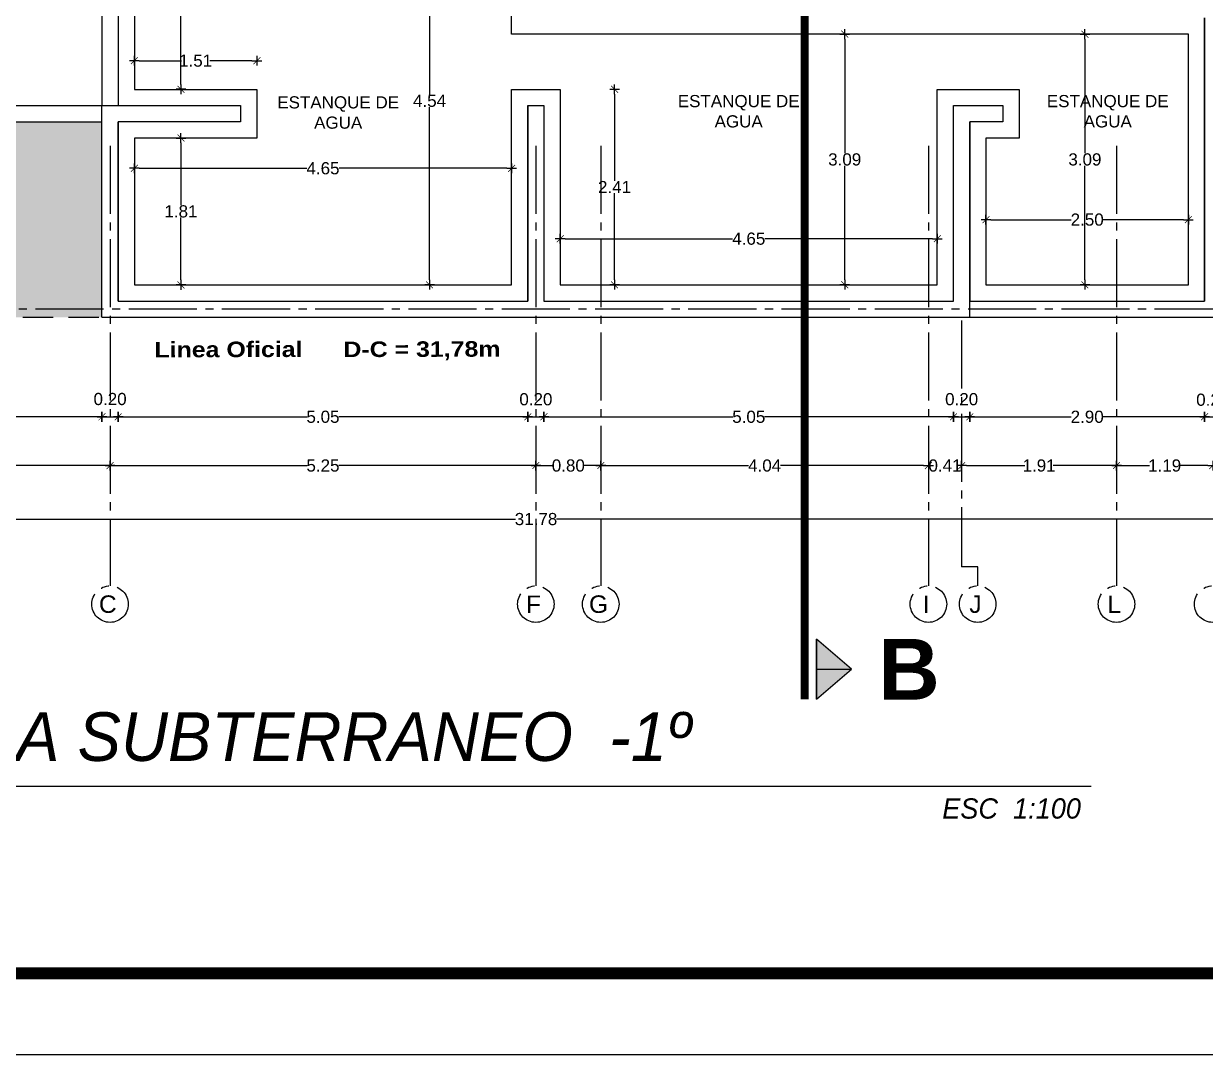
# Model space of a CAD drawing. Header units: millimetres. Extents: x 1217 to 2428, y 234 to 644.
# Drawn here: x 2357.62 to 2372.19, y 272.44 to 285.15 of the extents above; entities that cross this region are included whole.
import ezdxf

# ---------------------------------------------------------------- set-up
doc = ezdxf.new("R2010")
doc.units = ezdxf.units.MM
for name, pattern in [('ACAD_ISO04W100', [30, 24, -3, 0, -3]), ('DASHDOTX2', [0.84, 0.4, -0.2, 0.04, -0.2]), ('HIDDEN2', [0.1875, 0.125, -0.0625])]:
    doc.linetypes.add(name, pattern=pattern)
doc.layers.get('0').update_dxf_attribs({"lineweight": 5})
for name, color, linetype in [('0.1', 251, 'Continuous'), ('COTAS', 252, 'Continuous'), ('COTAS INTERIORES', 3, 'Continuous'), ('Ejes', 8, 'Continuous'), ('MURO', 5, 'Continuous'), ('muros', 7, 'Continuous'), ('Texto', 1, 'Continuous'), ('Textos', 2, 'Continuous')]:
    doc.layers.add(name, color=color, linetype=linetype)
doc.styles.add('DIM000', font='')
doc.styles.add('INTERARQ', font='arial.ttf')
doc.styles.get("Standard").update_dxf_attribs({"font": 'arial.ttf'})
doc.styles.get('DIM000').set_extended_font_data('Arial Black')
doc.dimstyles.new('ESCALA_1-50', dxfattribs={"dimtxt": 0.15, "dimasz": 0.06, "dimexe": 0.18, "dimexo": 0.0625, "dimgap": 0, "dimtad": 0, "dimtih": 1, "dimtoh": 1, "dimzin": 0, "dimdsep": 46, "dimtxsty": 'INTERARQ', "dimblk": 'DIMTICK', "dimcen": 0, "dimse1": 1, "dimse2": 1, "dimclrd": 256, "dimclre": 1, "dimclrt": 2, "dimadec": 0, "dimazin": 0, "dimtfac": 4.5, "dimtofl": 0, "dimtmove": 2, "dimatfit": 3, "dimldrblk": 'DIMTICK', "dimfxl": 1, "dimtolj": 1, "dimtzin": 0, "dimarcsym": 0})

# ---------------------------------------------------------------- blocks, each defined once
blk = doc.blocks.new('DIMTICK')
at = {"color": 1}
for p, q in [((-1, 0), (1, 0)), ((0, 1), (0, -1))]:
    blk.add_line(p, q, dxfattribs=at)
at = {"color": 3, "const_width": 0.141}
blk.add_lwpolyline([(0.71, 0.71), (-0.71, -0.71)], dxfattribs=at)
blk = doc.blocks.new('*D861')
at = {"layer": 'COTAS', "lineweight": -2, "ltscale": 3, "transparency": 16777216}
for p, q in [((2348.106, 280.301), (2353.069, 280.301)), ((2358.524, 280.301), (2353.561, 280.301))]:
    blk.add_line(p, q, dxfattribs=at)
at = {"layer": 'Defpoints', "color": 0, "ltscale": 3, "transparency": 16777216}
for p in [(2348.046, 281.689, 0), (2358.584, 281.689, 0), (2358.584, 280.301)]:
    blk.add_point(p, dxfattribs=at)
at = {"layer": 'COTAS', "lineweight": -2, "ltscale": 3, "transparency": 16777216, "xscale": 0.06, "yscale": 0.06, "zscale": 0.06, "rotation": 180}
blk.add_blockref('DIMTICK', (2348.046, 280.301), dxfattribs=at)
at = {"layer": 'COTAS', "lineweight": -2, "ltscale": 3, "transparency": 16777216, "xscale": 0.06, "yscale": 0.06, "zscale": 0.06}
blk.add_blockref('DIMTICK', (2358.584, 280.301), dxfattribs=at)
at = {"layer": 'COTAS', "color": 2, "ltscale": 3, "transparency": 16777216, "insert": (2353.315, 280.301), "char_height": 0.15, "attachment_point": 5, "style": 'INTERARQ'}
blk.add_mtext('\\A1;10.54', dxfattribs=at)
blk = doc.blocks.new('*D862')
at = {"layer": 'COTAS', "lineweight": -2, "ltscale": 3, "transparency": 16777216}
blk.add_line((2358.644, 280.301), (2358.724, 280.301), dxfattribs=at)
at = {"layer": 'Defpoints', "color": 0, "ltscale": 3, "transparency": 16777216}
for p in [(2358.784, 281.889), (2358.584, 281.689, 0), (2358.784, 280.301)]:
    blk.add_point(p, dxfattribs=at)
at = {"layer": 'COTAS', "lineweight": -2, "ltscale": 3, "transparency": 16777216, "xscale": 0.06, "yscale": 0.06, "zscale": 0.06, "rotation": 180}
blk.add_blockref('DIMTICK', (2358.584, 280.301), dxfattribs=at)
at = {"layer": 'COTAS', "lineweight": -2, "ltscale": 3, "transparency": 16777216, "xscale": 0.06, "yscale": 0.06, "zscale": 0.06}
blk.add_blockref('DIMTICK', (2358.784, 280.301), dxfattribs=at)
at = {"layer": 'COTAS', "color": 2, "ltscale": 3, "transparency": 16777216, "insert": (2358.684, 280.52), "char_height": 0.15, "attachment_point": 5, "style": 'INTERARQ'}
blk.add_mtext('\\A1;0.20', dxfattribs=at)
blk = doc.blocks.new('*D863')
at = {"layer": 'COTAS', "lineweight": -2, "ltscale": 3, "transparency": 16777216}
for p, q in [((2358.844, 280.301), (2361.113, 280.301)), ((2363.774, 280.301), (2361.504, 280.301))]:
    blk.add_line(p, q, dxfattribs=at)
at = {"layer": 'Defpoints', "color": 0, "ltscale": 3, "transparency": 16777216}
for p in [(2358.784, 281.889), (2363.834, 281.889, 0), (2363.834, 280.301)]:
    blk.add_point(p, dxfattribs=at)
at = {"layer": 'COTAS', "lineweight": -2, "ltscale": 3, "transparency": 16777216, "xscale": 0.06, "yscale": 0.06, "zscale": 0.06, "rotation": 180}
blk.add_blockref('DIMTICK', (2358.784, 280.301), dxfattribs=at)
at = {"layer": 'COTAS', "lineweight": -2, "ltscale": 3, "transparency": 16777216, "xscale": 0.06, "yscale": 0.06, "zscale": 0.06}
blk.add_blockref('DIMTICK', (2363.834, 280.301), dxfattribs=at)
at = {"layer": 'COTAS', "color": 2, "ltscale": 3, "transparency": 16777216, "insert": (2361.309, 280.301), "char_height": 0.15, "attachment_point": 5, "style": 'INTERARQ'}
blk.add_mtext('\\A1;5.05', dxfattribs=at)
blk = doc.blocks.new('*D864')
at = {"layer": 'COTAS', "lineweight": -2, "ltscale": 3, "transparency": 16777216}
blk.add_line((2363.894, 280.301), (2363.974, 280.301), dxfattribs=at)
at = {"layer": 'Defpoints', "color": 0, "ltscale": 3, "transparency": 16777216}
for p in [(2363.834, 281.889, 0), (2364.034, 281.886, 0), (2364.034, 280.301)]:
    blk.add_point(p, dxfattribs=at)
at = {"layer": 'COTAS', "lineweight": -2, "ltscale": 3, "transparency": 16777216, "xscale": 0.06, "yscale": 0.06, "zscale": 0.06, "rotation": 180}
blk.add_blockref('DIMTICK', (2363.834, 280.301), dxfattribs=at)
at = {"layer": 'COTAS', "lineweight": -2, "ltscale": 3, "transparency": 16777216, "xscale": 0.06, "yscale": 0.06, "zscale": 0.06}
blk.add_blockref('DIMTICK', (2364.034, 280.301), dxfattribs=at)
at = {"layer": 'COTAS', "color": 2, "ltscale": 3, "transparency": 16777216, "insert": (2363.934, 280.517), "char_height": 0.15, "attachment_point": 5, "style": 'INTERARQ'}
blk.add_mtext('\\A1;0.20', dxfattribs=at)
blk = doc.blocks.new('*D865')
at = {"layer": 'Defpoints', "color": 0, "transparency": 16777216}
for p in [(2364.034, 281.886, 0), (2369.084, 281.886), (2369.084, 280.301)]:
    blk.add_point(p, dxfattribs=at)
at = {"layer": 'MURO', "lineweight": -2, "transparency": 16777216}
for p, q in [((2364.094, 280.301), (2366.363, 280.301)), ((2369.024, 280.301), (2366.754, 280.301))]:
    blk.add_line(p, q, dxfattribs=at)
at = {"layer": 'MURO', "lineweight": -2, "transparency": 16777216, "xscale": 0.06, "yscale": 0.06, "zscale": 0.06, "rotation": 180}
blk.add_blockref('DIMTICK', (2364.034, 280.301), dxfattribs=at)
at = {"layer": 'MURO', "lineweight": -2, "transparency": 16777216, "xscale": 0.06, "yscale": 0.06, "zscale": 0.06}
blk.add_blockref('DIMTICK', (2369.084, 280.301), dxfattribs=at)
at = {"layer": 'MURO', "color": 2, "transparency": 16777216, "insert": (2366.559, 280.301), "char_height": 0.15, "attachment_point": 5, "style": 'INTERARQ'}
blk.add_mtext('\\A1;5.05', dxfattribs=at)
blk = doc.blocks.new('*D866')
at = {"layer": 'COTAS', "lineweight": -2, "ltscale": 3, "transparency": 16777216}
blk.add_line((2369.144, 280.301), (2369.224, 280.301), dxfattribs=at)
at = {"layer": 'Defpoints', "color": 0, "ltscale": 3, "transparency": 16777216}
for p in [(2369.084, 281.886), (2369.284, 281.689), (2369.284, 280.301)]:
    blk.add_point(p, dxfattribs=at)
at = {"layer": 'COTAS', "lineweight": -2, "ltscale": 3, "transparency": 16777216, "xscale": 0.06, "yscale": 0.06, "zscale": 0.06, "rotation": 180}
blk.add_blockref('DIMTICK', (2369.084, 280.301), dxfattribs=at)
at = {"layer": 'COTAS', "lineweight": -2, "ltscale": 3, "transparency": 16777216, "xscale": 0.06, "yscale": 0.06, "zscale": 0.06}
blk.add_blockref('DIMTICK', (2369.284, 280.301), dxfattribs=at)
at = {"layer": 'COTAS', "color": 2, "ltscale": 3, "transparency": 16777216, "insert": (2369.184, 280.518), "char_height": 0.15, "attachment_point": 5, "style": 'INTERARQ'}
blk.add_mtext('\\A1;0.20', dxfattribs=at)
blk = doc.blocks.new('*D867')
at = {"layer": 'COTAS', "lineweight": -2, "ltscale": 3, "transparency": 16777216}
for p, q in [((2369.344, 280.301), (2370.536, 280.301)), ((2372.12, 280.301), (2370.927, 280.301))]:
    blk.add_line(p, q, dxfattribs=at)
at = {"layer": 'Defpoints', "color": 0, "ltscale": 3, "transparency": 16777216}
for p in [(2372.18, 282.049), (2369.284, 281.689, 0), (2372.18, 280.301)]:
    blk.add_point(p, dxfattribs=at)
at = {"layer": 'COTAS', "lineweight": -2, "ltscale": 3, "transparency": 16777216, "xscale": 0.06, "yscale": 0.06, "zscale": 0.06, "rotation": 180}
blk.add_blockref('DIMTICK', (2369.284, 280.301), dxfattribs=at)
at = {"layer": 'COTAS', "lineweight": -2, "ltscale": 3, "transparency": 16777216, "xscale": 0.06, "yscale": 0.06, "zscale": 0.06}
blk.add_blockref('DIMTICK', (2372.18, 280.301), dxfattribs=at)
at = {"layer": 'COTAS', "color": 2, "ltscale": 3, "transparency": 16777216, "insert": (2370.732, 280.301), "char_height": 0.15, "attachment_point": 5, "style": 'INTERARQ'}
blk.add_mtext('\\A1;2.90', dxfattribs=at)
blk = doc.blocks.new('*D868')
at = {"layer": 'COTAS', "lineweight": -2, "ltscale": 3, "transparency": 16777216}
blk.add_line((2372.24, 280.301), (2372.32, 280.301), dxfattribs=at)
at = {"layer": 'Defpoints', "color": 0, "ltscale": 3, "transparency": 16777216}
for p in [(2372.18, 281.889), (2372.38, 281.689), (2372.38, 280.301)]:
    blk.add_point(p, dxfattribs=at)
at = {"layer": 'COTAS', "lineweight": -2, "ltscale": 3, "transparency": 16777216, "xscale": 0.06, "yscale": 0.06, "zscale": 0.06, "rotation": 180}
blk.add_blockref('DIMTICK', (2372.18, 280.301), dxfattribs=at)
at = {"layer": 'COTAS', "lineweight": -2, "ltscale": 3, "transparency": 16777216, "xscale": 0.06, "yscale": 0.06, "zscale": 0.06}
blk.add_blockref('DIMTICK', (2372.38, 280.301), dxfattribs=at)
at = {"layer": 'COTAS', "color": 2, "ltscale": 3, "transparency": 16777216, "insert": (2372.28, 280.511), "char_height": 0.15, "attachment_point": 5, "style": 'INTERARQ'}
blk.add_mtext('\\A1;0.20', dxfattribs=at)
blk = doc.blocks.new('*D986')
at = {"layer": 'COTAS', "lineweight": -2, "ltscale": 3, "transparency": 16777216}
for p, q in [((2348.205, 279.7), (2353.169, 279.7)), ((2358.624, 279.7), (2353.66, 279.7))]:
    blk.add_line(p, q, dxfattribs=at)
at = {"layer": 'Defpoints', "color": 0, "ltscale": 3, "transparency": 16777216}
for p in [(2358.684, 281.789, 0), (2348.145, 281.629, 0), (2358.684, 279.7)]:
    blk.add_point(p, dxfattribs=at)
at = {"layer": 'COTAS', "lineweight": -2, "ltscale": 3, "transparency": 16777216, "xscale": 0.06, "yscale": 0.06, "zscale": 0.06, "rotation": 180}
blk.add_blockref('DIMTICK', (2348.145, 279.7), dxfattribs=at)
at = {"layer": 'COTAS', "lineweight": -2, "ltscale": 3, "transparency": 16777216, "xscale": 0.06, "yscale": 0.06, "zscale": 0.06}
blk.add_blockref('DIMTICK', (2358.684, 279.7), dxfattribs=at)
at = {"layer": 'COTAS', "color": 2, "ltscale": 3, "transparency": 16777216, "insert": (2353.414, 279.7), "char_height": 0.15, "attachment_point": 5, "style": 'INTERARQ'}
blk.add_mtext('\\A1;10.54', dxfattribs=at)
blk = doc.blocks.new('*D869')
at = {"layer": 'COTAS', "lineweight": -2, "ltscale": 3, "transparency": 16777216}
for p, q in [((2358.744, 279.7), (2361.113, 279.7)), ((2363.874, 279.7), (2361.504, 279.7))]:
    blk.add_line(p, q, dxfattribs=at)
at = {"layer": 'Defpoints', "color": 0, "ltscale": 3, "transparency": 16777216}
for p in [(2358.684, 281.789, 0), (2363.934, 281.789, 0), (2363.934, 279.7)]:
    blk.add_point(p, dxfattribs=at)
at = {"layer": 'COTAS', "lineweight": -2, "ltscale": 3, "transparency": 16777216, "xscale": 0.06, "yscale": 0.06, "zscale": 0.06, "rotation": 180}
blk.add_blockref('DIMTICK', (2358.684, 279.7), dxfattribs=at)
at = {"layer": 'COTAS', "lineweight": -2, "ltscale": 3, "transparency": 16777216, "xscale": 0.06, "yscale": 0.06, "zscale": 0.06}
blk.add_blockref('DIMTICK', (2363.934, 279.7), dxfattribs=at)
at = {"layer": 'COTAS', "color": 2, "ltscale": 3, "transparency": 16777216, "insert": (2361.309, 279.7), "char_height": 0.15, "attachment_point": 5, "style": 'INTERARQ'}
blk.add_mtext('\\A1;5.25', dxfattribs=at)
blk = doc.blocks.new('*D870')
at = {"layer": 'COTAS', "lineweight": -2, "ltscale": 3, "transparency": 16777216}
for p, q in [((2363.994, 279.7), (2364.139, 279.7)), ((2364.675, 279.7), (2364.529, 279.7))]:
    blk.add_line(p, q, dxfattribs=at)
at = {"layer": 'Defpoints', "color": 0, "ltscale": 3, "transparency": 16777216}
for p in [(2363.934, 281.789, 0), (2364.735, 281.789), (2364.735, 279.7)]:
    blk.add_point(p, dxfattribs=at)
at = {"layer": 'COTAS', "lineweight": -2, "ltscale": 3, "transparency": 16777216, "xscale": 0.06, "yscale": 0.06, "zscale": 0.06, "rotation": 180}
blk.add_blockref('DIMTICK', (2363.934, 279.7), dxfattribs=at)
at = {"layer": 'COTAS', "lineweight": -2, "ltscale": 3, "transparency": 16777216, "xscale": 0.06, "yscale": 0.06, "zscale": 0.06}
blk.add_blockref('DIMTICK', (2364.735, 279.7), dxfattribs=at)
at = {"layer": 'COTAS', "color": 2, "ltscale": 3, "transparency": 16777216, "insert": (2364.334, 279.7), "char_height": 0.15, "attachment_point": 5, "style": 'INTERARQ'}
blk.add_mtext('\\A1;0.80', dxfattribs=at)
blk = doc.blocks.new('*D871')
at = {"layer": 'COTAS', "lineweight": -2, "ltscale": 3, "transparency": 16777216}
for p, q in [((2364.795, 279.7), (2366.557, 279.7)), ((2368.715, 279.7), (2366.952, 279.7))]:
    blk.add_line(p, q, dxfattribs=at)
at = {"layer": 'Defpoints', "color": 0, "ltscale": 3, "transparency": 16777216}
for p in [(2364.735, 281.789), (2368.775, 281.789), (2368.775, 279.7)]:
    blk.add_point(p, dxfattribs=at)
at = {"layer": 'COTAS', "lineweight": -2, "ltscale": 3, "transparency": 16777216, "xscale": 0.06, "yscale": 0.06, "zscale": 0.06, "rotation": 180}
blk.add_blockref('DIMTICK', (2364.735, 279.7), dxfattribs=at)
at = {"layer": 'COTAS', "lineweight": -2, "ltscale": 3, "transparency": 16777216, "xscale": 0.06, "yscale": 0.06, "zscale": 0.06}
blk.add_blockref('DIMTICK', (2368.775, 279.7), dxfattribs=at)
at = {"layer": 'COTAS', "color": 2, "ltscale": 3, "transparency": 16777216, "insert": (2366.755, 279.7), "char_height": 0.15, "attachment_point": 5, "style": 'INTERARQ'}
blk.add_mtext('\\A1;4.04', dxfattribs=at)
blk = doc.blocks.new('*D987')
at = {"layer": 'COTAS', "lineweight": -2, "ltscale": 3, "transparency": 16777216}
for p, q in [((2368.715, 279.7), (2368.655, 279.7)), ((2369.244, 279.7), (2369.304, 279.7))]:
    blk.add_line(p, q, dxfattribs=at)
at = {"layer": 'Defpoints', "color": 0, "ltscale": 3, "transparency": 16777216}
for p in [(2368.775, 281.789), (2369.184, 281.489), (2369.184, 279.7)]:
    blk.add_point(p, dxfattribs=at)
at = {"layer": 'COTAS', "lineweight": -2, "ltscale": 3, "transparency": 16777216, "xscale": 0.06, "yscale": 0.06, "zscale": 0.06}
blk.add_blockref('DIMTICK', (2368.775, 279.7), dxfattribs=at)
at = {"layer": 'COTAS', "lineweight": -2, "ltscale": 3, "transparency": 16777216, "xscale": 0.06, "yscale": 0.06, "zscale": 0.06, "rotation": 180}
blk.add_blockref('DIMTICK', (2369.184, 279.7), dxfattribs=at)
at = {"layer": 'COTAS', "color": 2, "ltscale": 3, "transparency": 16777216, "insert": (2368.979, 279.7), "char_height": 0.15, "attachment_point": 5, "style": 'INTERARQ'}
blk.add_mtext('\\A1;0.41', dxfattribs=at)
blk = doc.blocks.new('*D988')
at = {"layer": 'COTAS', "lineweight": -2, "ltscale": 3, "transparency": 16777216}
for p, q in [((2369.244, 279.7), (2369.965, 279.7)), ((2371.034, 279.7), (2370.312, 279.7))]:
    blk.add_line(p, q, dxfattribs=at)
at = {"layer": 'Defpoints', "color": 0, "ltscale": 3, "transparency": 16777216}
for p in [(2371.094, 281.629), (2369.184, 281.489), (2371.094, 279.7)]:
    blk.add_point(p, dxfattribs=at)
at = {"layer": 'COTAS', "lineweight": -2, "ltscale": 3, "transparency": 16777216, "xscale": 0.06, "yscale": 0.06, "zscale": 0.06, "rotation": 180}
blk.add_blockref('DIMTICK', (2369.184, 279.7), dxfattribs=at)
at = {"layer": 'COTAS', "lineweight": -2, "ltscale": 3, "transparency": 16777216, "xscale": 0.06, "yscale": 0.06, "zscale": 0.06}
blk.add_blockref('DIMTICK', (2371.094, 279.7), dxfattribs=at)
at = {"layer": 'COTAS', "color": 2, "ltscale": 3, "transparency": 16777216, "insert": (2370.139, 279.7), "char_height": 0.15, "attachment_point": 5, "style": 'INTERARQ'}
blk.add_mtext('\\A1;1.91', dxfattribs=at)
blk = doc.blocks.new('*D989')
at = {"layer": 'COTAS', "lineweight": -2, "ltscale": 3, "transparency": 16777216}
for p, q in [((2371.154, 279.7), (2371.499, 279.7)), ((2372.22, 279.7), (2371.875, 279.7))]:
    blk.add_line(p, q, dxfattribs=at)
at = {"layer": 'Defpoints', "color": 0, "ltscale": 3, "transparency": 16777216}
for p in [(2372.28, 281.789), (2371.094, 281.629), (2372.28, 279.7)]:
    blk.add_point(p, dxfattribs=at)
at = {"layer": 'COTAS', "lineweight": -2, "ltscale": 3, "transparency": 16777216, "xscale": 0.06, "yscale": 0.06, "zscale": 0.06, "rotation": 180}
blk.add_blockref('DIMTICK', (2371.094, 279.7), dxfattribs=at)
at = {"layer": 'COTAS', "lineweight": -2, "ltscale": 3, "transparency": 16777216, "xscale": 0.06, "yscale": 0.06, "zscale": 0.06}
blk.add_blockref('DIMTICK', (2372.28, 279.7), dxfattribs=at)
at = {"layer": 'COTAS', "color": 2, "ltscale": 3, "transparency": 16777216, "insert": (2371.687, 279.7), "char_height": 0.15, "attachment_point": 5, "style": 'INTERARQ'}
blk.add_mtext('\\A1;1.19', dxfattribs=at)
blk = doc.blocks.new('*D992')
at = {"layer": 'COTAS', "lineweight": -2, "ltscale": 3, "transparency": 16777216}
for p, q in [((2348.106, 279.04), (2363.683, 279.04)), ((2379.766, 279.04), (2364.189, 279.04))]:
    blk.add_line(p, q, dxfattribs=at)
at = {"layer": 'Defpoints', "color": 0, "ltscale": 3, "transparency": 16777216}
for p in [(2348.046, 281.529, 0), (2379.826, 281.529, 0), (2379.826, 279.04)]:
    blk.add_point(p, dxfattribs=at)
at = {"layer": 'COTAS', "lineweight": -2, "ltscale": 3, "transparency": 16777216, "xscale": 0.06, "yscale": 0.06, "zscale": 0.06, "rotation": 180}
blk.add_blockref('DIMTICK', (2348.046, 279.04), dxfattribs=at)
at = {"layer": 'COTAS', "lineweight": -2, "ltscale": 3, "transparency": 16777216, "xscale": 0.06, "yscale": 0.06, "zscale": 0.06}
blk.add_blockref('DIMTICK', (2379.826, 279.04), dxfattribs=at)
at = {"layer": 'COTAS', "color": 2, "ltscale": 3, "transparency": 16777216, "insert": (2363.936, 279.04), "char_height": 0.15, "attachment_point": 5, "style": 'INTERARQ'}
blk.add_mtext('\\A1;31.78', dxfattribs=at)
blk = doc.blocks.new('*D880')
at = {"layer": 'COTAS INTERIORES', "lineweight": -2, "ltscale": 3, "transparency": 16777216}
for p, q in [((2362.623, 286.405), (2362.623, 284.273)), ((2362.623, 281.989), (2362.623, 284.121))]:
    blk.add_line(p, q, dxfattribs=at)
at = {"layer": 'Defpoints', "color": 0, "ltscale": 3, "transparency": 16777216}
for p in [(2361.985, 286.465, 0), (2361.985, 281.929, 0), (2362.623, 281.929)]:
    blk.add_point(p, dxfattribs=at)
at = {"layer": 'COTAS INTERIORES', "lineweight": -2, "ltscale": 3, "transparency": 16777216, "xscale": 0.06, "yscale": 0.06, "zscale": 0.06}
for p, rotation in [((2362.623, 286.465), 90), ((2362.623, 281.929), 270)]:
    blk.add_blockref('DIMTICK', p, dxfattribs=dict(at, rotation=rotation))
at = {"layer": 'COTAS INTERIORES', "color": 2, "ltscale": 3, "transparency": 16777216, "insert": (2362.623, 284.197), "char_height": 0.15, "attachment_point": 5, "style": 'INTERARQ'}
blk.add_mtext('\\A1;4.54', dxfattribs=at)
blk = doc.blocks.new('*D881')
at = {"layer": 'COTAS INTERIORES', "lineweight": -2, "ltscale": 3, "transparency": 16777216}
for p, q in [((2359.558, 286.405), (2359.558, 285.479)), ((2359.558, 284.399), (2359.558, 285.325))]:
    blk.add_line(p, q, dxfattribs=at)
at = {"layer": 'Defpoints', "color": 0, "ltscale": 3, "transparency": 16777216}
for p in [(2359.558, 286.465), (2359.739, 286.465, 0), (2360.494, 284.339, 0)]:
    blk.add_point(p, dxfattribs=at)
at = {"layer": 'COTAS INTERIORES', "lineweight": -2, "ltscale": 3, "transparency": 16777216, "xscale": 0.06, "yscale": 0.06, "zscale": 0.06}
for p, rotation in [((2359.558, 286.465), 90), ((2359.558, 284.339), 270)]:
    blk.add_blockref('DIMTICK', p, dxfattribs=dict(at, rotation=rotation))
at = {"layer": 'COTAS INTERIORES', "color": 2, "ltscale": 3, "transparency": 16777216, "insert": (2359.558, 285.402), "char_height": 0.15, "attachment_point": 5, "style": 'INTERARQ'}
blk.add_mtext('\\A1;2.13', dxfattribs=at)
blk = doc.blocks.new('*D882')
at = {"layer": 'COTAS INTERIORES', "lineweight": -2, "ltscale": 3, "transparency": 16777216}
for p, q in [((2359.044, 283.365), (2361.11, 283.365)), ((2363.574, 283.365), (2361.507, 283.365))]:
    blk.add_line(p, q, dxfattribs=at)
at = {"layer": 'Defpoints', "color": 0, "ltscale": 3, "transparency": 16777216}
for p in [(2358.984, 283.365, 0), (2363.634, 283.365, 0), (2363.634, 283.365)]:
    blk.add_point(p, dxfattribs=at)
at = {"layer": 'COTAS INTERIORES', "lineweight": -2, "ltscale": 3, "transparency": 16777216, "xscale": 0.06, "yscale": 0.06, "zscale": 0.06, "rotation": 180}
blk.add_blockref('DIMTICK', (2358.984, 283.365), dxfattribs=at)
at = {"layer": 'COTAS INTERIORES', "lineweight": -2, "ltscale": 3, "transparency": 16777216, "xscale": 0.06, "yscale": 0.06, "zscale": 0.06}
blk.add_blockref('DIMTICK', (2363.634, 283.365), dxfattribs=at)
at = {"layer": 'COTAS INTERIORES', "color": 2, "ltscale": 3, "transparency": 16777216, "insert": (2361.309, 283.365), "char_height": 0.15, "attachment_point": 5, "style": 'INTERARQ'}
blk.add_mtext('\\A1;4.65', dxfattribs=at)
blk = doc.blocks.new('*D883')
at = {"layer": 'COTAS INTERIORES', "lineweight": -2, "ltscale": 3, "transparency": 16777216}
for p, q in [((2367.742, 284.959), (2367.742, 283.55)), ((2367.742, 281.989), (2367.742, 283.397))]:
    blk.add_line(p, q, dxfattribs=at)
at = {"layer": 'Defpoints', "color": 0, "ltscale": 3, "transparency": 16777216}
for p in [(2365.914, 285.019, 0), (2367.742, 285.019), (2365.914, 281.929, 0)]:
    blk.add_point(p, dxfattribs=at)
at = {"layer": 'COTAS INTERIORES', "lineweight": -2, "ltscale": 3, "transparency": 16777216, "xscale": 0.06, "yscale": 0.06, "zscale": 0.06}
for p, rotation in [((2367.742, 285.019), 90), ((2367.742, 281.929), 270)]:
    blk.add_blockref('DIMTICK', p, dxfattribs=dict(at, rotation=rotation))
at = {"layer": 'COTAS INTERIORES', "color": 2, "ltscale": 3, "transparency": 16777216, "insert": (2367.742, 283.474), "char_height": 0.15, "attachment_point": 5, "style": 'INTERARQ'}
blk.add_mtext('\\A1;3.09', dxfattribs=at)
blk = doc.blocks.new('*D884')
at = {"layer": 'COTAS INTERIORES', "lineweight": -2, "ltscale": 3, "transparency": 16777216}
for p, q in [((2364.904, 284.279), (2364.904, 283.209)), ((2364.904, 281.989), (2364.904, 283.058))]:
    blk.add_line(p, q, dxfattribs=at)
at = {"layer": 'Defpoints', "color": 0, "ltscale": 3, "transparency": 16777216}
for p in [(2364.234, 284.339, 0), (2364.904, 284.339), (2364.234, 281.929, 0)]:
    blk.add_point(p, dxfattribs=at)
at = {"layer": 'COTAS INTERIORES', "lineweight": -2, "ltscale": 3, "transparency": 16777216, "xscale": 0.06, "yscale": 0.06, "zscale": 0.06}
for p, rotation in [((2364.904, 284.339), 90), ((2364.904, 281.929), 270)]:
    blk.add_blockref('DIMTICK', p, dxfattribs=dict(at, rotation=rotation))
at = {"layer": 'COTAS INTERIORES', "color": 2, "ltscale": 3, "transparency": 16777216, "insert": (2364.904, 283.134), "char_height": 0.15, "attachment_point": 5, "style": 'INTERARQ'}
blk.add_mtext('\\A1;2.41', dxfattribs=at)
blk = doc.blocks.new('*D885')
at = {"layer": 'COTAS INTERIORES', "lineweight": -2, "ltscale": 3, "transparency": 16777216}
for p, q in [((2364.294, 282.497), (2366.36, 282.497)), ((2368.824, 282.497), (2366.757, 282.497))]:
    blk.add_line(p, q, dxfattribs=at)
at = {"layer": 'Defpoints', "color": 0, "ltscale": 3, "transparency": 16777216}
for p in [(2368.884, 282.497), (2364.234, 282.325, 0), (2368.884, 282.325, 0)]:
    blk.add_point(p, dxfattribs=at)
at = {"layer": 'COTAS INTERIORES', "lineweight": -2, "ltscale": 3, "transparency": 16777216, "xscale": 0.06, "yscale": 0.06, "zscale": 0.06, "rotation": 180}
blk.add_blockref('DIMTICK', (2364.234, 282.497), dxfattribs=at)
at = {"layer": 'COTAS INTERIORES', "lineweight": -2, "ltscale": 3, "transparency": 16777216, "xscale": 0.06, "yscale": 0.06, "zscale": 0.06}
blk.add_blockref('DIMTICK', (2368.884, 282.497), dxfattribs=at)
at = {"layer": 'COTAS INTERIORES', "color": 2, "ltscale": 3, "transparency": 16777216, "insert": (2366.559, 282.497), "char_height": 0.15, "attachment_point": 5, "style": 'INTERARQ'}
blk.add_mtext('\\A1;4.65', dxfattribs=at)
blk = doc.blocks.new('*D886')
at = {"layer": 'COTAS INTERIORES', "lineweight": -2, "ltscale": 3, "transparency": 16777216}
for p, q in [((2370.704, 284.959), (2370.704, 283.55)), ((2370.704, 281.989), (2370.704, 283.397))]:
    blk.add_line(p, q, dxfattribs=at)
at = {"layer": 'Defpoints', "color": 0, "ltscale": 3, "transparency": 16777216}
for p in [(2370.704, 285.019), (2370.732, 285.019, 0), (2370.732, 281.929, 0)]:
    blk.add_point(p, dxfattribs=at)
at = {"layer": 'COTAS INTERIORES', "lineweight": -2, "ltscale": 3, "transparency": 16777216, "xscale": 0.06, "yscale": 0.06, "zscale": 0.06}
for p, rotation in [((2370.704, 285.019), 90), ((2370.704, 281.929), 270)]:
    blk.add_blockref('DIMTICK', p, dxfattribs=dict(at, rotation=rotation))
at = {"layer": 'COTAS INTERIORES', "color": 2, "ltscale": 3, "transparency": 16777216, "insert": (2370.704, 283.474), "char_height": 0.15, "attachment_point": 5, "style": 'INTERARQ'}
blk.add_mtext('\\A1;3.09', dxfattribs=at)
blk = doc.blocks.new('*D887')
at = {"layer": 'COTAS INTERIORES', "lineweight": -2, "ltscale": 3, "transparency": 16777216}
for p, q in [((2369.544, 282.732), (2370.536, 282.732)), ((2371.92, 282.732), (2370.928, 282.732))]:
    blk.add_line(p, q, dxfattribs=at)
at = {"layer": 'Defpoints', "color": 0, "ltscale": 3, "transparency": 16777216}
for p in [(2369.484, 282.984, 0), (2371.98, 282.984, 0), (2371.98, 282.732)]:
    blk.add_point(p, dxfattribs=at)
at = {"layer": 'COTAS INTERIORES', "lineweight": -2, "ltscale": 3, "transparency": 16777216, "xscale": 0.06, "yscale": 0.06, "zscale": 0.06, "rotation": 180}
blk.add_blockref('DIMTICK', (2369.484, 282.732), dxfattribs=at)
at = {"layer": 'COTAS INTERIORES', "lineweight": -2, "ltscale": 3, "transparency": 16777216, "xscale": 0.06, "yscale": 0.06, "zscale": 0.06}
blk.add_blockref('DIMTICK', (2371.98, 282.732), dxfattribs=at)
at = {"layer": 'COTAS INTERIORES', "color": 2, "ltscale": 3, "transparency": 16777216, "insert": (2370.732, 282.732), "char_height": 0.15, "attachment_point": 5, "style": 'INTERARQ'}
blk.add_mtext('\\A1;2.50', dxfattribs=at)

msp = doc.modelspace()

# ---------------------------------------------------------------- hatches: boundary and pattern name
at = {"layer": '0.1', "ltscale": 3}
h = msp.add_hatch(color=256, dxfattribs=at)
h.dxf.hatch_style = 1
h.paths.add_polyline_path([(2367.82454, 277.19002), (2367.39411, 277.56137), (2367.39411, 277.19002)])
h.paths.add_polyline_path([(2367.82454, 277.19002), (2367.39411, 277.19002), (2367.39411, 276.81868)])
at = {"layer": 'muros', "ltscale": 3}
h = msp.add_hatch(dxfattribs=at)
h.set_pattern_fill('DOTS', color=251, scale=0.05)
h.set_pattern_definition([(0, (1002.62363, -401.83023), (0.0396875, 0.079375), [0, -0.079375])])
h.paths.add_polyline_path([(2348.02133, 283.93863), (2348.04615, 281.52869), (2358.58365, 281.52869), (2358.58365, 283.93863)])

# ---------------------------------------------------------------- linework, layer by layer
at = {"layer": '0.1', "linetype": 'HIDDEN2', "ltscale": 3}
msp.add_line((2348.04615, 281.52869, 0), (2358.58365, 281.52869, 0), dxfattribs=at)
at = {"layer": '0.1', "ltscale": 3, "elevation": 0}
msp.add_lwpolyline([(2338.46076, 272.44057), (2428.46076, 272.44057), (2428.46076, 324.44057), (2338.46076, 324.44057)], close=True, dxfattribs=at)
at = {"layer": '0.1', "ltscale": 3, "const_width": 0.15, "elevation": 0}
msp.add_lwpolyline([(2339.46076, 273.44057), (2427.46076, 273.44057), (2427.46076, 323.44057), (2339.46076, 323.44057)], close=True, dxfattribs=at)
at = {"layer": '0.1', "color": 1, "linetype": 'DASHDOTX2', "ltscale": 1.5, "const_width": 0.1, "elevation": 0}
msp.add_lwpolyline([(2367.24802, 285.85258), (2367.24802, 276.81868), (2367.24802, 276.81868)], dxfattribs=at)
at = {"layer": '0.1', "ltscale": 3, "elevation": 0}
msp.add_lwpolyline([(2367.39411, 276.81868), (2367.39411, 277.56137), (2367.39411, 277.19002), (2367.82454, 277.19002), (2367.39411, 277.56137), (2367.39411, 276.81868), (2367.82454, 277.19002)], dxfattribs=at)
at = {"layer": '0.1', "ltscale": 3}
msp.add_lwpolyline([(2348.3018, 275.74718), (2370.77914, 275.74718)], dxfattribs=at)
at = {"layer": 'COTAS INTERIORES', "ltscale": 3}
for p, q in [((2359.04365, 284.69214), (2359.5654, 284.69214)), ((2360.4337, 284.69214), (2359.91195, 284.69214)), ((2359.55793, 283.67864), (2359.55793, 282.91025)), ((2359.55793, 281.98869), (2359.55793, 282.75708))]:
    msp.add_line(p, q, dxfattribs=at)
at = {"layer": 'Ejes', "linetype": 'ACAD_ISO04W100', "ltscale": 0.035, "elevation": 0}
for points in [[(2358.68359, 283.64203), (2358.68359, 278.2167)], [(2363.93358, 283.64203), (2363.93358, 278.2167)], [(2364.73453, 283.64203), (2364.73453, 278.2167)], [(2368.77462, 283.64203), (2368.77462, 278.2167)], [(2371.09361, 283.64203), (2371.09361, 278.2167)], [(2375.85341, 281.62868), (2344.97302, 281.62868)], [(2369.18365, 281.48869), (2369.18365, 278.45263)]]:
    msp.add_lwpolyline(points, dxfattribs=at)
at = {"layer": 'Ejes', "ltscale": 3, "elevation": 0}
msp.add_lwpolyline([(2369.38251, 278.2167), (2369.38251, 278.45263), (2369.18365, 278.45263)], dxfattribs=at)
at = {"layer": 'Ejes', "linetype": 'ACAD_ISO04W100', "ltscale": 0.035}
for centre in [(2358.68359, 277.99173, 0), (2358.68359, 277.99172, 0), (2363.93359, 277.99173, 0), (2363.93359, 277.99173, 0), (2363.93358, 277.99172, 0), (2363.93358, 277.99172, 0), (2364.73453, 277.99173, 0), (2364.73453, 277.99173, 0), (2364.73453, 277.99172, 0), (2364.73453, 277.99172, 0), (2368.77462, 277.99172, 0), (2369.38251, 277.99172, 0), (2371.09361, 277.99172, 0), (2372.27962, 277.99172, 0)]:
    msp.add_circle(centre, 0.22498, dxfattribs=at)
at = {"layer": 'MURO', "color": 5}
for p, q in [((2358.78365, 286.66532, 0), (2358.78365, 284.13863, 0)), ((2372.17962, 281.72869, 0), (2372.17962, 285.21899, 0)), ((2358.58365, 281.52869, 0), (2358.58365, 284.13863, 0)), ((2363.83364, 281.72869, 0), (2363.83364, 284.13865, 0)), ((2363.83364, 284.13865, 0), (2364.03364, 284.13865, 0)), ((2364.03364, 284.13865, 0), (2364.03364, 281.72866, 0)), ((2369.08365, 281.72869, 0), (2369.08365, 284.13865, 0)), ((2369.08365, 284.13865, 0), (2369.69362, 284.13865, 0)), ((2369.69362, 284.13865, 0), (2369.69362, 283.93864, 0)), ((2358.78365, 283.93864, 0), (2358.78365, 281.72869, 0)), ((2369.28365, 281.52869, 0), (2369.28365, 283.93864, 0)), ((2369.69362, 283.93864, 0), (2369.28374, 283.93864, 0)), ((2369.28374, 283.93864, 0), (2369.28374, 281.72869, 0)), ((2358.78365, 281.72869, 0), (2363.83364, 281.72869, 0)), ((2364.03364, 281.72866, 0), (2369.08365, 281.72869, 0)), ((2369.28374, 281.72869, 0), (2372.17962, 281.72869, 0)), ((2358.78365, 281.52869, 0), (2363.83364, 281.52869, 0))]:
    msp.add_line(p, q, dxfattribs=at)
at = {"layer": 'MURO', "color": 2, "ltscale": 3}
for p, q in [((2358.98365, 286.46532, 0), (2358.98365, 284.33863, 0)), ((2363.63364, 285.01899, 0), (2363.63364, 286.46532, 0)), ((2371.97962, 285.01899, 0), (2363.63364, 285.01899, 0)), ((2371.97962, 281.92869, 0), (2371.97962, 285.01899, 0)), ((2358.98365, 284.33863, 0), (2360.4937, 284.33863, 0)), ((2360.4937, 284.33863, 0), (2360.4937, 283.73863, 0)), ((2363.63364, 281.92869, 0), (2363.63364, 284.33865, 0)), ((2363.63364, 284.33865, 0), (2364.23364, 284.33865, 0)), ((2364.23364, 284.33865, 0), (2364.23364, 281.92866, 0)), ((2368.88365, 281.92869, 0), (2368.88365, 284.33865, 0)), ((2368.88365, 284.33865, 0), (2369.89361, 284.33865, 0)), ((2369.89361, 284.33865, 0), (2369.89362, 283.73865, 0)), ((2358.78365, 284.13863, 0), (2360.2937, 284.13863, 0)), ((2360.2937, 284.13863, 0), (2360.2937, 283.93863, 0)), ((2369.08365, 281.72869, 0), (2369.08365, 284.13865, 0)), ((2360.2937, 283.93863, 0), (2358.78365, 283.93863, 0)), ((2360.4937, 283.73863, 0), (2358.98365, 283.73863, 0)), ((2358.98365, 283.73863, 0), (2358.98365, 281.92869, 0)), ((2369.89362, 283.73865, 0), (2369.48374, 283.73864, 0)), ((2369.48374, 283.73864, 0), (2369.48374, 281.92869, 0)), ((2358.98365, 281.92869, 0), (2363.63364, 281.92869, 0)), ((2364.23364, 281.92866, 0), (2368.88365, 281.92869, 0)), ((2369.48374, 281.92869, 0), (2371.97962, 281.92869, 0))]:
    msp.add_line(p, q, dxfattribs=at)
at = {"layer": 'MURO', "color": 5, "elevation": 0}
for points in [[(2363.23266, 286.86532), (2358.58365, 286.86532), (2358.58365, 284.13863)], [(2363.23266, 286.66532), (2358.78365, 286.66532), (2358.78365, 284.29863)], [(2369.28365, 281.52869), (2372.37962, 281.52869), (2372.37962, 285.21899)], [(2372.17962, 285.21899), (2372.17962, 281.72869)], [(2348.21909, 284.13863), (2358.58365, 284.13863)], [(2358.58365, 284.13863), (2360.2937, 284.13863), (2360.2937, 283.93863)], [(2348.01951, 283.93863), (2358.58365, 283.93863)], [(2360.2937, 283.93863), (2358.78363, 283.93863)], [(2369.28365, 281.72869), (2372.17962, 281.72869)], [(2358.58365, 281.52869), (2358.78365, 281.52869)], [(2364.03364, 281.52866), (2369.08365, 281.52866)], [(2372.17962, 281.52869), (2372.37962, 281.52869)]]:
    msp.add_lwpolyline(points, dxfattribs=at)
at = {"layer": 'muros'}
for p, q in [((2363.83364, 284.13865, 0), (2363.83364, 281.72869, 0)), ((2364.03364, 284.13865, 0), (2364.03364, 281.72866, 0)), ((2369.08365, 281.72869, 0), (2369.08365, 284.13865, 0)), ((2358.58365, 281.52869, 0), (2358.58365, 283.93864, 0)), ((2358.78365, 281.72869, 0), (2358.78365, 283.93864, 0))]:
    msp.add_line(p, q, dxfattribs=at)
at = {"layer": 'muros', "ltscale": 3, "elevation": 0}
for points in [[(2360.2937, 284.13863), (2360.2937, 283.93863)], [(2369.08365, 281.52869), (2369.28365, 281.52869)]]:
    msp.add_lwpolyline(points, dxfattribs=at)
at = {"layer": 'muros', "elevation": 0}
for points in [[(2363.83364, 284.13865), (2364.03364, 284.13865)], [(2369.08365, 284.13865), (2369.69362, 284.13865), (2369.69362, 283.93865), (2369.28365, 283.93864)], [(2358.78365, 281.72869), (2363.83364, 281.72869)], [(2363.83364, 281.52866), (2364.03364, 281.52866)]]:
    msp.add_lwpolyline(points, dxfattribs=at)

# ---------------------------------------------------------------- block references
at = {"layer": 'COTAS INTERIORES', "ltscale": 3, "xscale": 0.06, "yscale": 0.06, "zscale": 0.06}
for p, rotation in [((2358.98365, 284.69214), 180), ((2359.55793, 283.73864), 90), ((2359.55793, 281.92869), 270)]:
    msp.add_blockref('DIMTICK', p, dxfattribs=dict(at, rotation=rotation))
msp.add_blockref('DIMTICK', (2360.4937, 284.69214), dxfattribs=at)

# ---------------------------------------------------------------- texts
at = {"attachment_point": 5}
for s, insert, char_height, width in [('\\pxql;{\\fCentury Gothic|b0|i1|c0|p34; PLANTA ARQUITECTURA SUBTERRANEO  -1º \\P Nivel \\H0.8x;-1,20}', (2359.43118, 275.81389, 0), 0.6, 22.5360253), ('{\\fCentury Gothic|b0|i1|c0|p34;ESC  1:100}', (2369.79997, 275.47067), 0.25, 16.0948265)]:
    msp.add_mtext(s, dxfattribs=dict(at, insert=insert, char_height=char_height, width=width))
at = {"layer": 'COTAS INTERIORES', "color": 2, "ltscale": 3, "char_height": 0.15, "attachment_point": 5, "style": 'INTERARQ'}
for s, insert in [('\\A1;1.51', (2359.73867, 284.69214)), ('\\A1;1.81', (2359.55793, 282.83367))]:
    msp.add_mtext(s, dxfattribs=dict(at, insert=insert))
at = {"layer": 'Ejes', "char_height": 0.216, "width": 0.344369, "attachment_point": 5}
for s, insert in [('C', (2358.65558, 277.98999, 0)), ('C', (2358.65558, 277.98998, 0)), ('F', (2363.90558, 277.98998, 0)), ('G', (2364.70652, 277.98998, 0)), ('I', (2368.74661, 277.98998, 0)), ('J', (2369.35451, 277.98998, 0)), ('L', (2371.0656, 277.98998, 0))]:
    msp.add_mtext(s, dxfattribs=dict(at, insert=insert))
at = {"layer": 'Texto', "attachment_point": 5}
for s, insert, char_height, width in [('ESTANQUE DE AGUA', (2361.49651, 284.05241, 0), 0.15, 1.9772647), ('ESTANQUE DE AGUA', (2366.43482, 284.06798, 0), 0.15, 1.9772647), ('ESTANQUE DE AGUA', (2370.98552, 284.06798, 0), 0.15, 1.9772647), ('{\\fArial|b1|i0|c0|p34;B}', (2368.53606, 277.18868, 0), 0.75, 2.965897)]:
    msp.add_mtext(s, dxfattribs=dict(at, insert=insert, char_height=char_height, width=width))
at = {"layer": 'Textos', "color": 7, "style": 'DIM000'}
for s, p in [('Linea Oficial', (2359.23132, 281.03316)), ('D-C = 31,78m', (2361.56142, 281.03701))]:
    msp.add_text(s, height=0.192, rotation=0.189481, dxfattribs=at).set_placement(p)

# ---------------------------------------------------------------- dimensions: what is measured, and where the dimension line sits
at = {"layer": 'COTAS', "ltscale": 3}
for base, p1, p2, picture, middle in [((2372.17962, 280.30064), (2369.28365, 281.68869, 0), (2372.17962, 282.04869), '*D867', (2370.73163, 280.30064)), ((2363.83364, 280.30064, 0), (2358.78365, 281.88869, 0), (2363.83364, 281.88869, 0), '*D863', (2361.30864, 280.30064, 0)), ((2358.58365, 280.30064), (2348.04615, 281.68869, 0), (2358.58365, 281.68869, 0), '*D861', (2353.3149, 280.30064)), ((2358.68359, 279.70013), (2348.14504, 281.62869, 0), (2358.68359, 281.78869, 0), '*D986', (2353.41431, 279.70013)), ((2363.93358, 279.70013), (2358.68359, 281.78869, 0), (2363.93358, 281.78868, 0), '*D869', (2361.30859, 279.70013)), ((2364.73453, 279.70013), (2363.93358, 281.78868, 0), (2364.73453, 281.78868), '*D870', (2364.33406, 279.70013)), ((2368.77462, 279.70013), (2364.73453, 281.78868), (2368.77462, 281.78868), '*D871', (2366.75457, 279.70013)), ((2369.18365, 279.70013), (2368.77462, 281.78868), (2369.18365, 281.48869), '*D987', (2368.97913, 279.70013)), ((2372.27962, 279.70013), (2371.09361, 281.62868), (2372.27962, 281.78868), '*D989', (2371.68662, 279.70013)), ((2379.82615, 279.03954), (2348.04615, 281.52869, 0), (2379.82615, 281.52869, 0), '*D992', (2363.93615, 279.03954)), ((2371.09361, 279.70013, 0), (2369.18365, 281.48869, 0), (2371.09361, 281.62868, 0), '*D988', (2370.13863, 279.70013, 0))]:
    dim = msp.add_linear_dim(base=base, p1=p1, p2=p2, dimstyle='ESCALA_1-50', dxfattribs=at)
    dim.commit()
    dim.dimension.update_dxf_attribs({"geometry": picture, "text_midpoint": middle})
for base, p1, p2, picture, middle in [((2358.78365, 280.30064), (2358.58365, 281.68869, 0), (2358.78365, 281.88869), '*D862', (2358.68365, 280.52002)), ((2364.03364, 280.30063, 0), (2363.83364, 281.88869, 0), (2364.03364, 281.88569, 0), '*D864', (2363.93364, 280.5174, 0)), ((2369.28365, 280.30064, 0), (2369.08365, 281.88569, 0), (2369.28365, 281.68869, 0), '*D866', (2369.18365, 280.51771, 0)), ((2372.37962, 280.30064), (2372.17962, 281.88869), (2372.37962, 281.68869), '*D868', (2372.27962, 280.51074))]:
    dim = msp.add_linear_dim(base=base, p1=p1, p2=p2, dimstyle='ESCALA_1-50', dxfattribs=at)
    dim.commit()
    dim.dimension.update_dxf_attribs({"geometry": picture, "text_midpoint": middle, "dimtype": 160})
at = {"layer": 'COTAS INTERIORES', "ltscale": 3}
for base, p1, p2, picture, middle in [((2359.55793, 286.46532), (2360.4937, 284.33863, 0), (2359.73867, 286.46532, 0), '*D881', (2359.55793, 285.40198)), ((2362.62337, 281.92869), (2361.98511, 286.46532, 0), (2361.98511, 281.92869, 0), '*D880', (2362.62337, 284.19701)), ((2367.74207, 285.01899), (2365.91402, 281.92867, 0), (2365.91402, 285.01899, 0), '*D883', (2367.74207, 283.47383)), ((2370.70383, 285.01899), (2370.73168, 281.92869, 0), (2370.73168, 285.01899, 0), '*D886', (2370.70383, 283.47384)), ((2364.90405, 284.33865), (2364.23364, 281.92866, 0), (2364.23364, 284.33865, 0), '*D884', (2364.90405, 283.13366))]:
    dim = msp.add_linear_dim(base=base, p1=p1, p2=p2, angle=90, dimstyle='ESCALA_1-50', dxfattribs=at)
    dim.commit()
    dim.dimension.update_dxf_attribs({"geometry": picture, "text_midpoint": middle})
for base, p1, p2, picture, middle in [((2363.63364, 283.36513), (2358.98365, 283.36513, 0), (2363.63364, 283.36513, 0), '*D882', (2361.30864, 283.36513)), ((2371.97962, 282.73203), (2369.48374, 282.98434, 0), (2371.97962, 282.98434, 0), '*D887', (2370.73168, 282.73203)), ((2368.88365, 282.49704), (2364.23364, 282.32547, 0), (2368.88365, 282.32547, 0), '*D885', (2366.55864, 282.49704))]:
    dim = msp.add_linear_dim(base=base, p1=p1, p2=p2, dimstyle='ESCALA_1-50', dxfattribs=at)
    dim.commit()
    dim.dimension.update_dxf_attribs({"geometry": picture, "text_midpoint": middle})
at = {"layer": 'MURO', "color": 5}
dim = msp.add_linear_dim(base=(2369.08365, 280.30064), p1=(2364.03364, 281.88569, 0), p2=(2369.08365, 281.88569), dimstyle='ESCALA_1-50', dxfattribs=at)
dim.commit()
dim.dimension.update_dxf_attribs({"geometry": '*D865', "text_midpoint": (2366.55864, 280.30064)})

doc.saveas('drawing.dxf')
